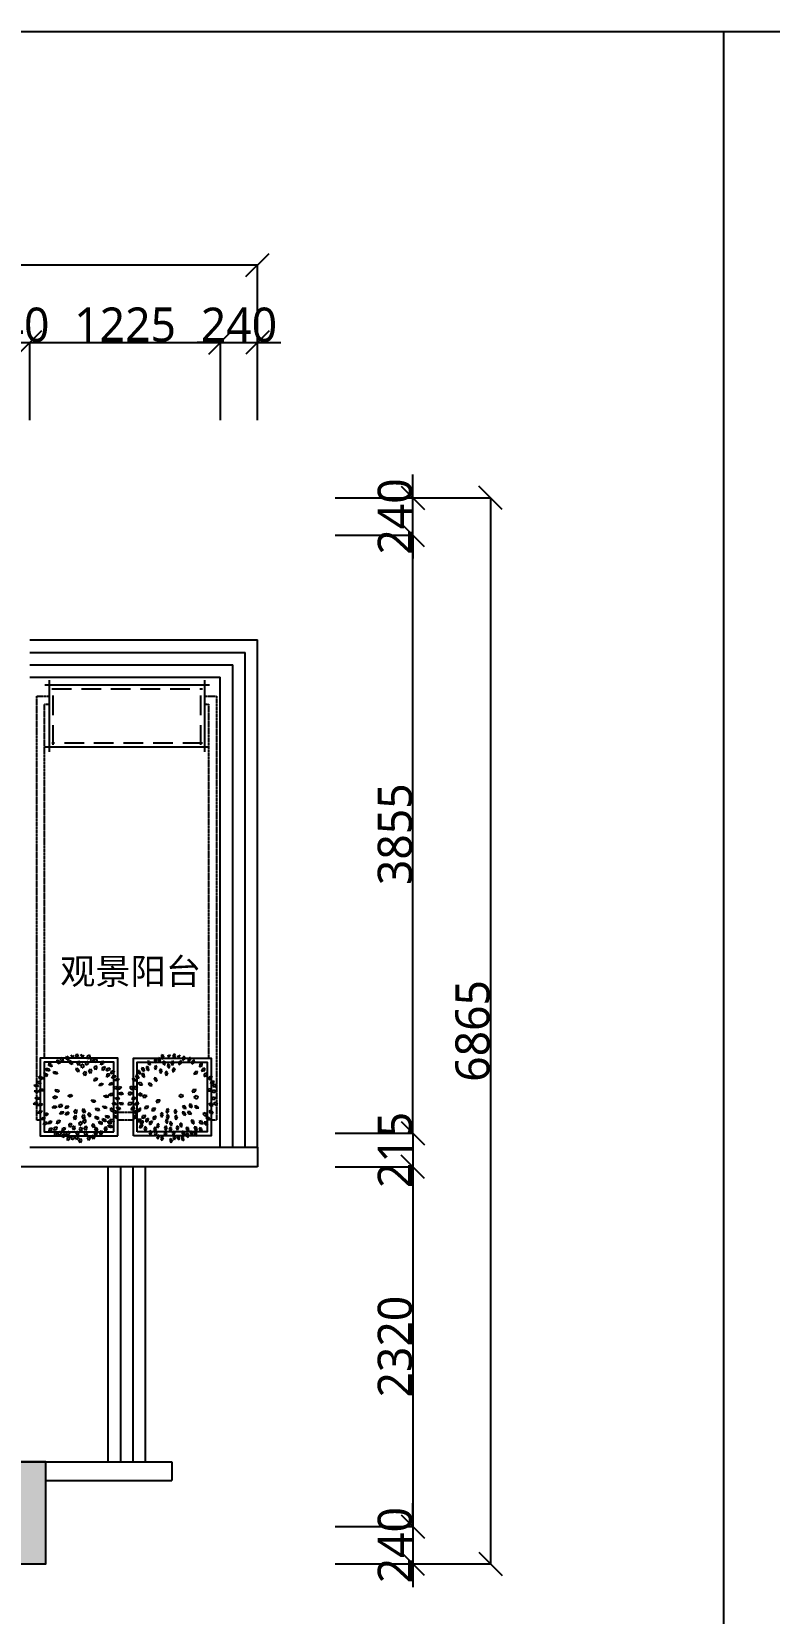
# Model space of a CAD drawing. Header units: millimetres. Extents: x -18923 to 87021, y -73077 to -1985.
# Drawn here: x 29594 to 34344, y -48870 to -38680 of the extents above; entities that cross this region are included whole.
import ezdxf

# ---------------------------------------------------------------- set-up
doc = ezdxf.new("R2010")
doc.units = ezdxf.units.MM
doc.header["$LTSCALE"] = 10
doc.linetypes.add('DASH', pattern=[0.35, 0.25, -0.1])
doc.linetypes.add('DASHED', pattern=[19.05, 12.7, -6.35])
doc.layers.get('Defpoints').update_dxf_attribs({"color": 250})
for name, color, linetype in [('0文字-标注', 7, 'Continuous'), ('1结构-填充-剪力墙', 251, 'Continuous'), ('1结构-墙体', 7, 'Continuous'), ('1结构-楼梯-栏杆', 43, 'Continuous'), ('1结构-楼梯-梯步', 49, 'Continuous'), ('2平面-家具-活动', 133, 'Continuous'), ('2平面-家具-细线', 8, 'Continuous'), ('平面-文字', 255, 'Continuous'), ('陈设-植栽', 124, 'Continuous')]:
    doc.layers.add(name, color=color, linetype=linetype)
doc.styles.add('dim_font', font='SIMPLEX.shx', dxfattribs={"width": 0.8})
doc.styles.add('图框－雅黑', font='')
doc.styles.get('图框－雅黑').set_extended_font_data('Microsoft YaHei')
doc.dimstyles.new('1-30', dxfattribs={"dimtxt": 150, "dimasz": 4, "dimexe": 1.5, "dimexo": 0, "dimgap": 0.6, "dimtad": 1, "dimdec": 0, "dimlfac": 30, "dimdsep": 46, "dimtxsty": 'dim_font', "dimblk": 'DOTSMALL', "dimcen": 4, "dimdle": 1.5, "dimclrd": 123, "dimclre": 123, "dimclrt": 256, "dimadec": 0, "dimazin": 0, "dimtfac": 1, "dimtdec": 0, "dimtix": 1, "dimtmove": 2, "dimatfit": 3, "dimldrblk": 'DOTSMALL', "dimfxl": 1.5, "dimarcsym": 0})

# ---------------------------------------------------------------- blocks, each defined once
blk = doc.blocks.new('_OBLIQUE')
at = {"color": 0, "linetype": 'ByBlock'}
blk.add_line((-0.5, -0.5), (0.5, 0.5), dxfattribs=at)
blk = doc.blocks.new('*D90')
at = {"layer": '0文字-标注', "color": 8, "lineweight": -2, "transparency": 16777216}
for p, q in [((31549, -45993), (32050, -45993)), ((32049, -45992), (32049, -48313)), ((31549, -48311), (32050, -48311))]:
    blk.add_line(p, q, dxfattribs=at)
at = {"layer": 'Defpoints', "color": 0, "transparency": 16777216}
for p in [(31549, -45993), (31549, -48311), (32049, -48311)]:
    blk.add_point(p, dxfattribs=at)
at = {"layer": '0文字-标注', "color": 8, "lineweight": -2, "transparency": 16777216, "xscale": 150, "yscale": 150, "zscale": 150}
for p, rotation in [((32049, -45993), 90), ((32049, -48311), 270)]:
    blk.add_blockref('_OBLIQUE', p, dxfattribs=dict(at, rotation=rotation))
at = {"layer": '0文字-标注', "color": 255, "transparency": 16777216, "insert": (31934, -47152), "char_height": 220, "attachment_point": 5, "rotation": 90, "style": '图框－雅黑'}
blk.add_mtext('2320', dxfattribs=at)
blk = doc.blocks.new('_DotSmall')
at = {"color": 0, "linetype": 'ByBlock', "const_width": 0.5}
blk.add_lwpolyline([(-0.0625, 0, 1), (0.0625, 0, 1)], format="xyb", close=True, dxfattribs=at)
blk = doc.blocks.new('*D91')
at = {"layer": '0文字-标注', "color": 8, "lineweight": -2, "transparency": 16777216}
for p, q in [((31549, -41924), (32050, -41924)), ((32049, -45779), (32049, -41923)), ((31549, -45777), (32050, -45777))]:
    blk.add_line(p, q, dxfattribs=at)
at = {"layer": 'Defpoints', "color": 0, "transparency": 16777216}
for p in [(31549, -41924), (32049, -41924), (31549, -45777)]:
    blk.add_point(p, dxfattribs=at)
at = {"layer": '0文字-标注', "color": 8, "lineweight": -2, "transparency": 16777216, "xscale": 150, "yscale": 150, "zscale": 150}
for p, rotation in [((32049, -41924), 90), ((32049, -45777), 270)]:
    blk.add_blockref('_OBLIQUE', p, dxfattribs=dict(at, rotation=rotation))
at = {"layer": '0文字-标注', "color": 255, "transparency": 16777216, "insert": (31934, -43851), "char_height": 220, "attachment_point": 5, "rotation": 90, "style": '图框－雅黑'}
blk.add_mtext('3855', dxfattribs=at)
blk = doc.blocks.new('*D92')
at = {"layer": '0文字-标注', "color": 8, "lineweight": -2, "transparency": 16777216}
for p, q in [((31549, -41684), (32550, -41684)), ((32549, -41683), (32549, -48553)), ((31549, -48551), (32550, -48551))]:
    blk.add_line(p, q, dxfattribs=at)
at = {"layer": 'Defpoints', "color": 0, "transparency": 16777216}
for p in [(31549, -41684), (31549, -48551), (32549, -48551)]:
    blk.add_point(p, dxfattribs=at)
at = {"layer": '0文字-标注', "color": 8, "lineweight": -2, "transparency": 16777216, "xscale": 150, "yscale": 150, "zscale": 150}
for p, rotation in [((32549, -41684), 90), ((32549, -48551), 270)]:
    blk.add_blockref('_OBLIQUE', p, dxfattribs=dict(at, rotation=rotation))
at = {"layer": '0文字-标注', "color": 255, "transparency": 16777216, "insert": (32434, -45118), "char_height": 220, "attachment_point": 5, "rotation": 90, "style": '图框－雅黑'}
blk.add_mtext('6865', dxfattribs=at)
blk = doc.blocks.new('*D105')
at = {"layer": '0文字-标注', "color": 8, "lineweight": -2, "transparency": 16777216}
for p, q in [((29581, -40684), (30810, -40684)), ((29583, -41184), (29583, -40683)), ((30809, -41184), (30809, -40683))]:
    blk.add_line(p, q, dxfattribs=at)
at = {"layer": 'Defpoints', "color": 0, "transparency": 16777216}
for p in [(30809, -40684), (29583, -41184), (30809, -41184)]:
    blk.add_point(p, dxfattribs=at)
at = {"layer": '0文字-标注', "color": 8, "lineweight": -2, "transparency": 16777216, "xscale": 150, "yscale": 150, "zscale": 150, "rotation": 180}
blk.add_blockref('_OBLIQUE', (29583, -40684), dxfattribs=at)
at = {"layer": '0文字-标注', "color": 8, "lineweight": -2, "transparency": 16777216, "xscale": 150, "yscale": 150, "zscale": 150}
blk.add_blockref('_OBLIQUE', (30809, -40684), dxfattribs=at)
at = {"layer": '0文字-标注', "color": 255, "transparency": 16777216, "insert": (30196, -40569), "char_height": 220, "attachment_point": 5, "style": '图框－雅黑'}
blk.add_mtext('1225', dxfattribs=at)
blk = doc.blocks.new('*D106')
at = {"layer": '0文字-标注', "color": 8, "lineweight": -2, "transparency": 16777216}
for p, q in [((31050, -40184), (11327, -40184)), ((11329, -41184), (11329, -40183)), ((31049, -41184), (31049, -40183))]:
    blk.add_line(p, q, dxfattribs=at)
at = {"layer": 'Defpoints', "color": 0, "transparency": 16777216}
for p in [(11329, -40184), (11329, -41184), (31049, -41184)]:
    blk.add_point(p, dxfattribs=at)
at = {"layer": '0文字-标注', "color": 8, "lineweight": -2, "transparency": 16777216, "xscale": 150, "yscale": 150, "zscale": 150, "rotation": 180}
blk.add_blockref('_OBLIQUE', (11329, -40184), dxfattribs=at)
at = {"layer": '0文字-标注', "color": 8, "lineweight": -2, "transparency": 16777216, "xscale": 150, "yscale": 150, "zscale": 150}
blk.add_blockref('_OBLIQUE', (31049, -40184), dxfattribs=at)
at = {"layer": '0文字-标注', "color": 255, "transparency": 16777216, "insert": (21189, -40069), "char_height": 220, "attachment_point": 5, "style": '图框－雅黑'}
blk.add_mtext('19720', dxfattribs=at)
blk = doc.blocks.new('*D110')
at = {"layer": '0文字-标注', "color": 8, "lineweight": -2, "transparency": 16777216}
for p, q in [((29343, -40684), (29193, -40684)), ((29343, -41184), (29343, -40683)), ((29343, -40684), (29583, -40684)), ((29583, -41184), (29583, -40683)), ((29583, -40684), (29733, -40684))]:
    blk.add_line(p, q, dxfattribs=at)
at = {"layer": 'Defpoints', "color": 0, "transparency": 16777216}
for p in [(29583, -40684), (29343, -41184), (29583, -41184)]:
    blk.add_point(p, dxfattribs=at)
at = {"layer": '0文字-标注', "color": 8, "lineweight": -2, "transparency": 16777216, "xscale": 150, "yscale": 150, "zscale": 150}
blk.add_blockref('_OBLIQUE', (29343, -40684), dxfattribs=at)
at = {"layer": '0文字-标注', "color": 8, "lineweight": -2, "transparency": 16777216, "xscale": 150, "yscale": 150, "zscale": 150, "rotation": 180}
blk.add_blockref('_OBLIQUE', (29583, -40684), dxfattribs=at)
at = {"layer": '0文字-标注', "color": 255, "transparency": 16777216, "insert": (29463, -40570), "char_height": 220, "attachment_point": 5, "style": '图框－雅黑'}
blk.add_mtext('240', dxfattribs=at)
blk = doc.blocks.new('*D111')
at = {"layer": '0文字-标注', "color": 8, "lineweight": -2, "transparency": 16777216}
for p, q in [((30809, -40684), (30659, -40684)), ((30809, -41184), (30809, -40683)), ((30809, -40684), (31049, -40684)), ((31049, -41184), (31049, -40683)), ((31049, -40684), (31199, -40684))]:
    blk.add_line(p, q, dxfattribs=at)
at = {"layer": 'Defpoints', "color": 0, "transparency": 16777216}
for p in [(31049, -40684), (30809, -41184), (31049, -41184)]:
    blk.add_point(p, dxfattribs=at)
at = {"layer": '0文字-标注', "color": 8, "lineweight": -2, "transparency": 16777216, "xscale": 150, "yscale": 150, "zscale": 150}
blk.add_blockref('_OBLIQUE', (30809, -40684), dxfattribs=at)
at = {"layer": '0文字-标注', "color": 8, "lineweight": -2, "transparency": 16777216, "xscale": 150, "yscale": 150, "zscale": 150, "rotation": 180}
blk.add_blockref('_OBLIQUE', (31049, -40684), dxfattribs=at)
at = {"layer": '0文字-标注', "color": 255, "transparency": 16777216, "insert": (30929, -40570), "char_height": 220, "attachment_point": 5, "style": '图框－雅黑'}
blk.add_mtext('240', dxfattribs=at)
blk = doc.blocks.new('*D117')
at = {"layer": '0文字-标注', "color": 8, "lineweight": -2, "transparency": 16777216}
for p, q in [((32049, -41684), (32049, -41534)), ((31549, -41684), (32050, -41684)), ((32049, -41924), (32049, -41684)), ((31549, -41924), (32050, -41924)), ((32049, -41924), (32049, -42074))]:
    blk.add_line(p, q, dxfattribs=at)
at = {"layer": 'Defpoints', "color": 0, "transparency": 16777216}
for p in [(31549, -41684), (32049, -41684), (31549, -41924)]:
    blk.add_point(p, dxfattribs=at)
at = {"layer": '0文字-标注', "color": 8, "lineweight": -2, "transparency": 16777216, "xscale": 150, "yscale": 150, "zscale": 150}
for p, rotation in [((32049, -41684), 270), ((32049, -41924), 90)]:
    blk.add_blockref('_OBLIQUE', p, dxfattribs=dict(at, rotation=rotation))
at = {"layer": '0文字-标注', "color": 255, "transparency": 16777216, "insert": (31934, -41804), "char_height": 220, "attachment_point": 5, "rotation": 90, "style": '图框－雅黑'}
blk.add_mtext('240', dxfattribs=at)
blk = doc.blocks.new('*D118')
at = {"layer": '0文字-标注', "color": 8, "lineweight": -2, "transparency": 16777216}
for p, q in [((32049, -45777), (32049, -45627)), ((31549, -45777), (32050, -45777)), ((32049, -45777), (32049, -45993)), ((31549, -45993), (32050, -45993)), ((32049, -45993), (32049, -46143))]:
    blk.add_line(p, q, dxfattribs=at)
at = {"layer": 'Defpoints', "color": 0, "transparency": 16777216}
for p in [(31549, -45777), (31549, -45993), (32049, -45993)]:
    blk.add_point(p, dxfattribs=at)
at = {"layer": '0文字-标注', "color": 8, "lineweight": -2, "transparency": 16777216, "xscale": 150, "yscale": 150, "zscale": 150}
for p, rotation in [((32049, -45777), 270), ((32049, -45993), 90)]:
    blk.add_blockref('_OBLIQUE', p, dxfattribs=dict(at, rotation=rotation))
at = {"layer": '0文字-标注', "color": 255, "transparency": 16777216, "insert": (31934, -45885), "char_height": 220, "attachment_point": 5, "rotation": 90, "style": '图框－雅黑'}
blk.add_mtext('215', dxfattribs=at)
blk = doc.blocks.new('*D119')
at = {"layer": '0文字-标注', "color": 8, "lineweight": -2, "transparency": 16777216}
for p, q in [((32049, -48311), (32049, -48161)), ((31549, -48311), (32050, -48311)), ((32049, -48311), (32049, -48551)), ((31549, -48551), (32050, -48551)), ((32049, -48551), (32049, -48701))]:
    blk.add_line(p, q, dxfattribs=at)
at = {"layer": 'Defpoints', "color": 0, "transparency": 16777216}
for p in [(31549, -48311), (31549, -48551), (32049, -48551)]:
    blk.add_point(p, dxfattribs=at)
at = {"layer": '0文字-标注', "color": 8, "lineweight": -2, "transparency": 16777216, "xscale": 150, "yscale": 150, "zscale": 150}
for p, rotation in [((32049, -48311), 270), ((32049, -48551), 90)]:
    blk.add_blockref('_OBLIQUE', p, dxfattribs=dict(at, rotation=rotation))
at = {"layer": '0文字-标注', "color": 255, "transparency": 16777216, "insert": (31934, -48431), "char_height": 220, "attachment_point": 5, "rotation": 90, "style": '图框－雅黑'}
blk.add_mtext('240', dxfattribs=at)
blk = doc.blocks.new('A$C3EE33120')
for p, q in [((180, 616), (162, 620)), ((162, 620), (166, 601)), ((184, 592), (180, 616)), ((207, 645), (190, 647)), ((190, 647), (196, 628)), ((196, 628), (215, 622)), ((215, 622), (207, 645)), ((246, 641), (228, 642)), ((228, 642), (234, 624)), ((234, 624), (253, 618)), ((257, 617), (240, 613)), ((240, 613), (251, 597)), ((253, 618), (246, 641)), ((272, 597), (257, 617)), ((275, 665), (258, 671)), ((258, 671), (259, 652)), ((259, 652), (275, 640)), ((275, 640), (275, 665)), ((297, 694), (295, 675)), ((295, 675), (310, 662)), ((298, 643), (295, 618)), ((295, 618), (310, 610)), ((312, 686), (297, 694)), ((313, 629), (298, 643)), ((310, 662), (312, 686)), ((310, 610), (313, 629)), ((340, 666), (335, 647)), ((335, 647), (347, 631)), ((354, 654), (340, 666)), ((347, 631), (354, 654)), ((375, 616), (365, 600)), ((377, 693), (373, 674)), ((373, 674), (386, 658)), ((386, 602), (375, 616)), ((392, 682), (377, 693)), ((386, 658), (392, 682)), ((428, 652), (416, 637)), ((416, 637), (421, 617)), ((432, 680), (417, 668)), ((417, 668), (417, 648)), ((417, 648), (437, 663)), ((421, 617), (437, 636)), ((437, 636), (428, 652)), ((437, 663), (432, 680)), ((463, 615), (448, 602)), ((468, 598), (463, 615)), ((492, 662), (479, 649)), ((479, 649), (482, 629)), ((482, 629), (499, 646)), ((499, 646), (492, 662)), ((503, 627), (500, 607)), ((500, 607), (522, 618)), ((520, 636), (503, 627)), ((522, 618), (520, 636)), ((540, 617), (534, 598)), ((558, 624), (540, 617)), ((558, 606), (558, 624)), ((76, 490), (56, 485)), ((78, 530), (60, 520)), ((60, 520), (83, 510)), ((91, 478), (76, 490)), ((96, 523), (78, 530)), ((83, 510), (96, 523)), ((107, 494), (88, 487)), ((108, 568), (91, 558)), ((91, 558), (113, 548)), ((123, 484), (107, 494)), ((126, 560), (108, 568)), ((113, 548), (126, 560)), ((135, 602), (118, 604)), ((118, 604), (122, 586)), ((122, 586), (141, 578)), ((141, 578), (135, 602)), ((143, 528), (150, 511)), ((161, 528), (143, 528)), ((164, 597), (147, 598)), ((147, 598), (153, 580)), ((150, 511), (169, 505)), ((153, 580), (172, 574)), ((169, 505), (161, 528)), ((180, 557), (162, 556)), ((162, 556), (170, 539)), ((172, 574), (164, 597)), ((166, 601), (184, 592)), ((170, 539), (190, 534)), ((190, 534), (180, 557)), ((198, 500), (180, 499)), ((180, 499), (188, 481)), ((210, 581), (193, 586)), ((193, 586), (195, 567)), ((195, 567), (212, 556)), ((208, 477), (198, 500)), ((212, 556), (210, 581)), ((267, 504), (249, 509)), ((249, 509), (252, 490)), ((251, 597), (272, 597)), ((252, 490), (269, 480)), ((283, 559), (267, 565)), ((267, 565), (268, 546)), ((269, 480), (267, 504)), ((268, 546), (285, 534)), ((285, 534), (283, 559)), ((355, 580), (351, 561)), ((351, 561), (364, 545)), ((369, 569), (355, 580)), ((364, 545), (369, 569)), ((365, 600), (373, 581)), ((373, 581), (386, 602)), ((457, 539), (443, 526)), ((443, 526), (444, 506)), ((444, 506), (463, 522)), ((448, 602), (449, 582)), ((449, 582), (468, 598)), ((463, 522), (457, 539)), ((504, 492), (485, 487)), ((502, 475), (504, 492)), ((519, 584), (508, 567)), ((508, 567), (533, 569)), ((538, 586), (519, 584)), ((533, 569), (538, 586)), ((534, 598), (558, 606)), ((562, 584), (555, 565)), ((555, 565), (579, 572)), ((571, 550), (559, 533)), ((559, 533), (584, 534)), ((580, 590), (562, 584)), ((582, 490), (564, 480)), ((590, 551), (571, 550)), ((579, 572), (580, 590)), ((599, 482), (582, 490)), ((584, 534), (590, 551)), ((612, 539), (605, 520)), ((605, 520), (629, 527)), ((631, 544), (612, 539)), ((634, 489), (619, 475)), ((629, 527), (631, 544)), ((653, 486), (634, 489)), ((18, 371), (0, 361)), ((35, 439), (18, 429)), ((18, 429), (40, 419)), ((35, 364), (18, 371)), ((46, 472), (28, 464)), ((28, 464), (49, 452)), ((53, 432), (35, 439)), ((40, 419), (53, 432)), ((63, 462), (46, 472)), ((49, 452), (63, 462)), ((70, 414), (53, 404)), ((53, 404), (76, 394)), ((56, 485), (75, 469)), ((88, 407), (70, 414)), ((75, 469), (91, 478)), ((76, 394), (88, 407)), ((88, 487), (108, 474)), ((106, 376), (88, 366)), ((113, 412), (96, 402)), ((96, 402), (118, 392)), ((123, 369), (106, 376)), ((108, 474), (123, 484)), ((111, 356), (123, 369)), ((131, 404), (113, 412)), ((135, 472), (116, 465)), ((116, 465), (136, 452)), ((118, 392), (131, 404)), ((146, 371), (131, 358)), ((151, 462), (135, 472)), ((136, 452), (151, 462)), ((165, 368), (146, 371)), ((162, 404), (151, 390)), ((151, 390), (170, 385)), ((155, 353), (165, 368)), ((186, 397), (162, 404)), ((170, 385), (186, 397)), ((203, 396), (185, 387)), ((185, 387), (207, 376)), ((188, 481), (208, 477)), ((220, 442), (200, 435)), ((200, 435), (220, 421)), ((220, 388), (203, 396)), ((207, 376), (220, 388)), ((235, 430), (220, 442)), ((220, 421), (235, 430)), ((249, 399), (229, 393)), ((229, 393), (250, 379)), ((265, 388), (249, 399)), ((250, 379), (265, 388)), ((331, 471), (314, 477)), ((314, 477), (315, 458)), ((315, 458), (331, 446)), ((331, 446), (331, 471)), ((485, 487), (478, 468)), ((478, 468), (502, 475)), ((536, 407), (519, 397)), ((519, 397), (541, 387)), ((554, 449), (536, 439)), ((536, 439), (559, 429)), ((554, 399), (536, 407)), ((541, 387), (554, 399)), ((572, 442), (554, 449)), ((559, 429), (572, 442)), ((564, 480), (587, 470)), ((592, 389), (577, 375)), ((577, 375), (601, 370)), ((587, 470), (599, 482)), ((611, 385), (592, 389)), ((614, 424), (600, 408)), ((600, 408), (625, 406)), ((601, 370), (611, 385)), ((633, 422), (614, 424)), ((619, 475), (644, 471)), ((639, 461), (625, 446)), ((625, 446), (650, 443)), ((625, 406), (633, 422)), ((658, 459), (639, 461)), ((644, 471), (653, 486)), ((662, 436), (648, 421)), ((648, 421), (673, 418)), ((650, 443), (658, 459)), ((681, 434), (662, 436)), ((682, 387), (663, 380)), ((663, 380), (684, 366)), ((673, 418), (681, 434)), ((0, 361), (23, 351)), ((30, 279), (18, 263)), ((18, 263), (43, 264)), ((23, 351), (35, 364)), ((40, 345), (23, 335)), ((23, 335), (45, 325)), ((37, 314), (24, 299)), ((24, 299), (49, 297)), ((49, 280), (30, 279)), ((56, 314), (37, 314)), ((58, 337), (40, 345)), ((43, 264), (49, 280)), ((45, 325), (58, 337)), ((49, 297), (56, 314)), ((75, 351), (57, 341)), ((57, 341), (80, 331)), ((70, 275), (58, 258)), ((58, 258), (83, 258)), ((90, 275), (70, 275)), ((92, 344), (75, 351)), ((80, 331), (92, 344)), ((83, 258), (90, 275)), ((88, 366), (111, 356)), ((116, 321), (98, 311)), ((98, 311), (121, 301)), ((133, 314), (116, 321)), ((121, 301), (133, 314)), ((135, 293), (121, 279)), ((121, 279), (145, 275)), ((131, 358), (155, 353)), ((154, 290), (135, 293)), ((145, 275), (154, 290)), ((196, 331), (179, 321)), ((179, 321), (201, 311)), ((214, 324), (196, 331)), ((201, 311), (214, 324)), ((220, 266), (215, 247)), ((215, 247), (238, 257)), ((237, 274), (220, 266)), ((242, 336), (224, 326)), ((224, 326), (247, 316)), ((238, 257), (237, 274)), ((259, 329), (242, 336)), ((247, 316), (259, 329)), ((268, 264), (265, 244)), ((265, 244), (287, 255)), ((285, 273), (268, 264)), ((287, 255), (285, 273)), ((364, 301), (355, 284)), ((355, 284), (363, 266)), ((363, 266), (375, 287)), ((375, 287), (364, 301)), ((566, 350), (546, 346)), ((546, 346), (563, 329)), ((563, 329), (580, 336)), ((580, 336), (566, 350)), ((617, 359), (599, 349)), ((599, 349), (622, 339)), ((627, 298), (607, 300)), ((607, 300), (620, 279)), ((635, 351), (617, 359)), ((620, 279), (637, 282)), ((622, 339), (635, 351)), ((637, 282), (627, 298)), ((658, 273), (637, 271)), ((637, 271), (654, 253)), ((672, 346), (653, 340)), ((653, 340), (673, 326)), ((654, 253), (671, 259)), ((671, 259), (658, 273)), ((677, 311), (660, 301)), ((660, 301), (682, 291)), ((688, 336), (672, 346)), ((673, 326), (688, 336)), ((55, 244), (43, 228)), ((43, 228), (67, 227)), ((66, 181), (53, 165)), ((53, 165), (78, 165)), ((74, 243), (55, 244)), ((71, 211), (58, 196)), ((58, 196), (83, 194)), ((85, 182), (66, 181)), ((67, 227), (74, 243)), ((91, 210), (71, 211)), ((78, 165), (85, 182)), ((83, 194), (91, 210)), ((97, 139), (88, 121)), ((88, 121), (112, 125)), ((101, 241), (91, 223)), ((91, 223), (116, 227)), ((105, 177), (97, 159)), ((97, 159), (121, 164)), ((116, 143), (97, 139)), ((120, 244), (101, 241)), ((124, 182), (105, 177)), ((112, 125), (116, 143)), ((116, 227), (120, 244)), ((121, 164), (124, 182)), ((158, 201), (149, 182)), ((149, 182), (174, 187)), ((150, 133), (149, 112)), ((149, 112), (170, 126)), ((166, 143), (150, 133)), ((177, 205), (158, 201)), ((170, 126), (166, 143)), ((174, 187), (177, 205)), ((224, 225), (222, 204)), ((222, 204), (243, 218)), ((240, 235), (224, 225)), ((243, 218), (240, 235)), ((281, 180), (268, 166)), ((268, 166), (271, 146)), ((271, 146), (288, 164)), ((280, 216), (273, 197)), ((273, 197), (297, 204)), ((298, 222), (280, 216)), ((288, 164), (281, 180)), ((297, 204), (298, 222)), ((353, 185), (342, 163)), ((342, 163), (354, 150)), ((363, 167), (353, 185)), ((354, 150), (363, 167)), ((410, 192), (393, 197)), ((393, 197), (396, 178)), ((396, 178), (414, 168)), ((414, 168), (410, 192)), ((532, 185), (536, 160)), ((550, 175), (532, 185)), ((536, 160), (553, 156)), ((553, 156), (550, 175)), ((573, 118), (554, 125)), ((554, 125), (560, 101)), ((588, 142), (599, 120)), ((608, 138), (588, 142)), ((616, 121), (608, 138)), ((612, 201), (625, 180)), ((632, 199), (612, 201)), ((625, 180), (642, 183)), ((630, 229), (644, 208)), ((650, 228), (630, 229)), ((642, 183), (632, 199)), ((644, 208), (661, 212)), ((661, 212), (650, 228)), ((143, 97), (141, 77)), ((141, 77), (163, 89)), ((160, 106), (143, 97)), ((163, 89), (160, 106)), ((195, 91), (180, 79)), ((180, 79), (181, 59)), ((181, 59), (200, 74)), ((200, 74), (195, 91)), ((226, 115), (212, 103)), ((212, 103), (213, 83)), ((213, 83), (232, 98)), ((232, 98), (226, 115)), ((245, 67), (230, 55)), ((230, 55), (231, 35)), ((231, 35), (250, 50)), ((250, 50), (245, 67)), ((300, 69), (287, 55)), ((287, 55), (290, 35)), ((290, 35), (307, 52)), ((306, 35), (294, 20)), ((294, 20), (300, 0)), ((307, 52), (300, 69)), ((300, 0), (315, 19)), ((315, 19), (306, 35)), ((338, 47), (335, 28)), ((335, 28), (350, 14)), ((353, 38), (338, 47)), ((350, 14), (353, 38)), ((394, 43), (390, 24)), ((390, 24), (404, 9)), ((409, 33), (394, 43)), ((404, 79), (402, 59)), ((402, 59), (416, 46)), ((419, 70), (404, 79)), ((404, 9), (409, 33)), ((416, 46), (419, 70)), ((436, 38), (433, 20)), ((433, 20), (447, 5)), ((451, 29), (436, 38)), ((447, 5), (451, 29)), ((474, 51), (456, 55)), ((456, 55), (460, 36)), ((460, 36), (478, 27)), ((478, 27), (474, 51)), ((508, 67), (490, 68)), ((490, 68), (496, 50)), ((496, 50), (515, 43)), ((515, 43), (508, 67)), ((532, 105), (514, 104)), ((514, 104), (522, 87)), ((522, 87), (542, 83)), ((542, 83), (532, 105)), ((560, 101), (578, 99)), ((578, 99), (573, 118)), ((599, 120), (616, 121))]:
    blk.add_line(p, q)
blk = doc.blocks.new('*U49')
for p, q in [((-500, 430), (-500, -30)), ((500, 430), (500, -30)), ((-530, 400), (530, 400)), ((530, 0), (-530, 0))]:
    blk.add_line(p, q)
at = {"color": 8, "linetype": 'DASHED'}
for p, q in [((-485, 375), (485, 375)), ((-475, 385), (-475, 15)), ((475, 385), (475, 15)), ((485, 25), (-485, 25))]:
    blk.add_line(p, q, dxfattribs=at)

msp = doc.modelspace()

# ---------------------------------------------------------------- hatches: boundary and pattern name
at = {"layer": '1结构-填充-剪力墙'}
h = msp.add_hatch(color=256, dxfattribs=at)
h.dxf.hatch_style = 1
h.paths.add_polyline_path([(29685.7, -47895.2), (29445.7, -47895.2), (29445.7, -48311.2), (27889.7, -48311.2), (27889.7, -48551.2), (29548.7, -48551.2), (29685.7, -48551.2)])

# ---------------------------------------------------------------- linework, layer by layer
at = {"layer": '1结构-墙体'}
for p, q in [((29582.7, -45866.2), (31048.7, -45866.2)), ((31048.7, -45866.2), (31048.7, -45993.2)), ((31048.7, -45993.2), (29445.7, -45993.2)), ((29445.7, -47895.2), (30496, -47895.2)), ((30496, -47895.2), (30496, -48015.2)), ((29685.7, -48551.2), (29685.7, -48015.2)), ((29685.7, -48015.2), (30496, -48015.2)), ((25650.7, -48551.2), (29685.7, -48551.2))]:
    msp.add_line(p, q, dxfattribs=at)
msp.add_lwpolyline([(29685.7, -47895.2), (29445.7, -47895.2), (29445.7, -48311.2), (27889.7, -48311.2), (27889.7, -48551.2), (29548.7, -48551.2), (29685.7, -48551.2)], close=True, dxfattribs=at)
at = {"layer": '1结构-楼梯-栏杆'}
for p, q in [((29582.7, -42679.2), (30968.7, -42679.2)), ((30968.7, -45866.2), (30968.7, -42679.2)), ((29582.7, -42759.2), (30888.7, -42759.2)), ((30888.7, -45866.2), (30888.7, -42759.2)), ((30087.7, -47895.2), (30087.7, -45993.2)), ((30167.7, -47895.2), (30167.7, -45993.2)), ((30247.7, -47895.2), (30247.7, -45993.2)), ((30327.7, -47895.2), (30327.7, -45993.2))]:
    msp.add_line(p, q, dxfattribs=at)
at = {"layer": '1结构-楼梯-梯步'}
for p, q in [((29582.7, -42599.2), (31048.7, -42599.2)), ((31048.7, -45866.2), (31048.7, -42599.2)), ((29582.7, -42839.2), (30808.7, -42839.2)), ((30808.7, -45866.2), (30808.7, -42839.2))]:
    msp.add_line(p, q, dxfattribs=at)
msp.add_lwpolyline([(-18923.3, -38680.5), (60534.7, -38680.5), (60534.7, -73076.9), (-18923.3, -73076.9)], close=True, dxfattribs=at)
at = {"layer": '2平面-家具-活动'}
for points in [[(30149, -45794.1), (30149, -45294.1), (29649, -45294.1), (29649, -45794.1)], [(30249, -45794.1), (30249, -45294.1), (30749, -45294.1), (30749, -45794.1)]]:
    msp.add_lwpolyline(points, close=True, dxfattribs=at)
at = {"layer": '2平面-家具-活动', "color": 8}
for points in [[(30124, -45769.1), (30124, -45319.1), (29674, -45319.1), (29674, -45769.1)], [(30274, -45769.1), (30274, -45319.1), (30724, -45319.1), (30724, -45769.1)]]:
    msp.add_lwpolyline(points, close=True, dxfattribs=at)
at = {"layer": '2平面-家具-细线', "color": 8, "linetype": 'DASH', "ltscale": 0.5}
for points in [[(29649, -45693.2), (29627.8, -45693.2), (29627.8, -42962.3), (29708.6, -42962.3)], [(30708.6, -42962.3), (30783.4, -42962.3), (30783.4, -45693.2), (30749, -45693.2)], [(29677.8, -45294.1), (29677.8, -43012.3), (29708.6, -43012.3)], [(30708.6, -43012.3), (30733.4, -43012.3), (30733.4, -45294.1)], [(30249, -45643.2), (30149, -45643.2)], [(30249, -45693.2), (30149, -45693.2)]]:
    msp.add_lwpolyline(points, dxfattribs=at)
at = {"layer": 'Defpoints', "color": 1}
msp.add_lwpolyline([(7562.7, -38680.5), (34048.7, -38680.5), (34048.7, -51551.2), (7562.7, -51551.2)], close=True, dxfattribs=at)

# ---------------------------------------------------------------- block references
at = {"layer": '2平面-家具-活动', "rotation": 180}
msp.add_blockref('*U49', (30208.6, -42889.5), dxfattribs=at)
at = {"layer": '陈设-植栽', "color": 8, "linetype": 'ByBlock'}
for p, xscale, yscale, zscale, rotation in [((29605.6, -45839.8), -0.8333333333721384, 0.8333333333321207, 0.8333333333333334, 270), ((30792.5, -45839.8), 0.8333333333721384, 0.8333333333721384, 0.8333333333721384, 90)]:
    msp.add_blockref('A$C3EE33120', p, dxfattribs=dict(at, xscale=xscale, yscale=yscale, zscale=zscale, rotation=rotation))

# ---------------------------------------------------------------- texts
at = {"layer": '平面-文字', "style": '图框－雅黑'}
msp.add_text('观景阳台', height=166.4, dxfattribs=at).set_placement((29777.1, -44817.2))

# ---------------------------------------------------------------- dimensions: what is measured, and where the dimension line sits
at = {"layer": '0文字-标注'}
for base, p1, p2, picture, middle in [((11328.7, -40184.2), (31048.7, -41184.2), (11328.7, -41184.2), '*D106', (21188.7, -40069.3)), ((29582.7, -40684.2), (29342.7, -41184.2), (29582.7, -41184.2), '*D110', (29462.7, -40569.9)), ((30808.7, -40684.2), (29582.7, -41184.2), (30808.7, -41184.2), '*D105', (30195.7, -40569.3)), ((31048.7, -40684.2), (30808.7, -41184.2), (31048.7, -41184.2), '*D111', (30928.7, -40569.9))]:
    dim = msp.add_linear_dim(base=base, p1=p1, p2=p2, dimstyle='1-30', override={"dimtxt": 220, "dimasz": 150, "dimexe": 1, "dimlfac": 1, "dimrnd": 5, "dimtxsty": '图框－雅黑', "dimblk1": 'OBLIQUE', "dimblk2": 'OBLIQUE', "dimsah": 1, "dimclrd": 8, "dimclre": 8, "dimclrt": 255}, dxfattribs=at)
    dim.commit()
    dim.dimension.update_dxf_attribs({"geometry": picture, "text_midpoint": middle})
for base, p1, p2, picture, middle in [((32048.7, -41684.2), (31548.7, -41924.2), (31548.7, -41684.2), '*D117', (31934.4, -41804.2)), ((32548.7, -48551.2), (31548.7, -41684.2), (31548.7, -48551.2), '*D92', (32434.3, -45117.7)), ((32048.7, -41924.2), (31548.7, -45777.2), (31548.7, -41924.2), '*D91', (31934.3, -43850.7)), ((32048.7, -45993.2), (31548.7, -45777.2), (31548.7, -45993.2), '*D118', (31933.8, -45885.2)), ((32048.7, -48311.2), (31548.7, -45993.2), (31548.7, -48311.2), '*D90', (31934.4, -47152.2)), ((32048.7, -48551.2), (31548.7, -48311.2), (31548.7, -48551.2), '*D119', (31934.4, -48431.2))]:
    dim = msp.add_linear_dim(base=base, p1=p1, p2=p2, angle=90, dimstyle='1-30', override={"dimtxt": 220, "dimasz": 150, "dimexe": 1, "dimlfac": 1, "dimrnd": 5, "dimtxsty": '图框－雅黑', "dimblk1": 'OBLIQUE', "dimblk2": 'OBLIQUE', "dimsah": 1, "dimclrd": 8, "dimclre": 8, "dimclrt": 255}, dxfattribs=at)
    dim.commit()
    dim.dimension.update_dxf_attribs({"geometry": picture, "text_midpoint": middle})

doc.saveas('drawing.dxf')
